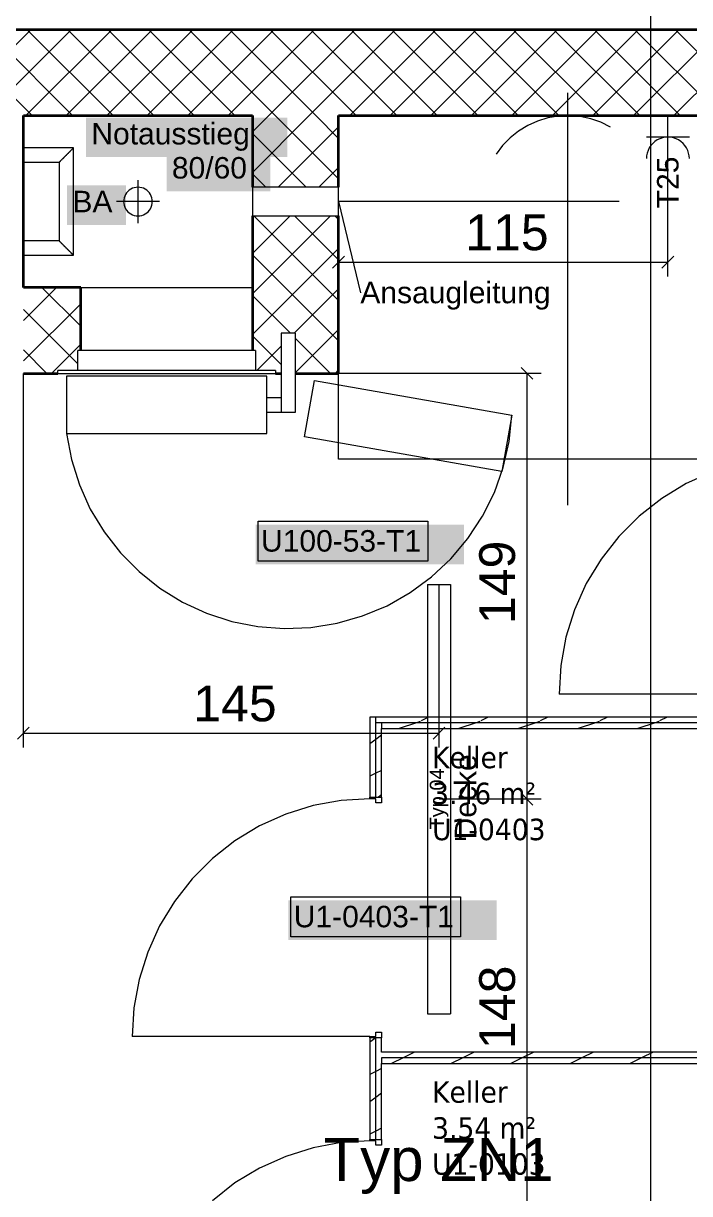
# Model space of a CAD drawing. Extents: x -1132 to 613, y -179 to 712.
# Drawn here: x -433.4 to -386.9, y 480.2 to 561.9 of the extents above; entities that cross this region are included whole.
import ezdxf
from ezdxf.lldxf.tags import DXFTag

# ---------------------------------------------------------------- set-up
doc = ezdxf.new("R2010")
doc.units = 0
doc.layers.get('0').update_dxf_attribs({"lineweight": 13})
for name, color, linetype, lineweight in [('A-____-NOTE-TEXT', 7, 'Continuous', 9), ('A-AREA-____-IDEN', 7, 'Continuous', 5), ('A-DETL-____-THIN', 7, 'Continuous', 9), ('A-DETL-GENF-HDLN', 7, '_Verdeckte Linien_', 9), ('A-DOOR-____-HDLN', 7, '_Verdeckte Linien_', 9), ('A-DOOR-____-IDEN', 7, 'Continuous', 5), ('A-DOOR-____-OTLN', 7, 'Continuous', 9), ('A-DOOR-FRAM-MCUT', 7, 'Continuous', 9), ('A-DOOR-FRAM-OTLN', 7, 'Continuous', 9), ('A-DOOR-OPNG-OTLN', 7, 'Continuous', 9), ('A-WALL-____-MCUT', 7, 'Continuous', 35), ('A-WALL-____-PATT', 7, 'Continuous', 35), ('A-WALL-FNSH-MCUT', 7, 'Continuous', 35), ('I-WALL-____-OTLN', 7, 'Continuous', 9), ('M-HVAC-DUCT-IDEN', 7, 'Continuous', 5), ('M-HVAC-DUCT-OTLN', 7, 'Continuous', 9), ('Q-SPCQ-____-HDLN', 7, '_Verdeckte Linien_', 9), ('S-GRID-____-OTLN', 7, 'Continuous', 5), ('Vertikale Erschließung', 7, 'Continuous', 9)]:
    doc.layers.add(name, color=color, linetype=linetype, lineweight=lineweight)
for name, color, linetype, lineweight, true_color in [('EL01_VVV_Mass', 7, 'Continuous', 13, 0xb2b200), ('EL01_WAN_Kraft', 1, 'Continuous', 13, 0xff0000), ('EL01_WAN_Leuchten', 7, 'Continuous', 13, 0x0080ff), ('EL01_WAN_Leuchtentyp', 7, 'Continuous', 13, 0x0099ff), ('EL01_WAN_Notbeleuchtungentyp', 7, 'Continuous', 13, 0x009900)]:
    doc.layers.add(name, color=color, linetype=linetype, lineweight=lineweight, true_color=true_color)
doc.styles.get("Standard").update_dxf_attribs({"font": 'arial.ttf'})
tags = doc.linetypes.add('_Rasterlinie_', pattern=[0.375, 0.2, -0.05, 0.075, -0.05]).pattern_tags.tags
tags[10:11] = [DXFTag(74, 4), DXFTag(75, 0), DXFTag(340, '0'), DXFTag(46, 1.0), DXFTag(50, 0.0), DXFTag(44, 0.0), DXFTag(45, 0.0)]
tags[8:9] = [DXFTag(74, 4), DXFTag(75, 0), DXFTag(340, '0'), DXFTag(46, 1.0), DXFTag(50, 0.0), DXFTag(44, 0.0), DXFTag(45, 0.0)]
tags[6:7] = [DXFTag(74, 4), DXFTag(75, 0), DXFTag(340, '0'), DXFTag(46, 1.0), DXFTag(50, 0.0), DXFTag(44, 0.0), DXFTag(45, 0.0)]
tags[4:5] = [DXFTag(74, 4), DXFTag(75, 0), DXFTag(340, '0'), DXFTag(46, 1.0), DXFTag(50, 0.0), DXFTag(44, 0.0), DXFTag(45, 0.0)]
tags = doc.linetypes.add('_Strichpunkt - Fein_', pattern=[0.2, 0.1, -0.05, 0, -0.05]).pattern_tags.tags
tags[10:11] = [DXFTag(74, 4), DXFTag(75, 0), DXFTag(340, '0'), DXFTag(46, 1.0), DXFTag(50, 0.0), DXFTag(44, 0.0), DXFTag(45, 0.0)]
tags[8:9] = [DXFTag(74, 4), DXFTag(75, 0), DXFTag(340, '0'), DXFTag(46, 1.0), DXFTag(50, 0.0), DXFTag(44, 0.0), DXFTag(45, 0.0)]
tags[6:7] = [DXFTag(74, 4), DXFTag(75, 0), DXFTag(340, '0'), DXFTag(46, 1.0), DXFTag(50, 0.0), DXFTag(44, 0.0), DXFTag(45, 0.0)]
tags[4:5] = [DXFTag(74, 4), DXFTag(75, 0), DXFTag(340, '0'), DXFTag(46, 1.0), DXFTag(50, 0.0), DXFTag(44, 0.0), DXFTag(45, 0.0)]
tags = doc.linetypes.add('_Verdeckte Linien_', pattern=[0.15, 0.1, -0.05]).pattern_tags.tags
tags[6:7] = [DXFTag(74, 4), DXFTag(75, 0), DXFTag(340, '0'), DXFTag(46, 1.0), DXFTag(50, 0.0), DXFTag(44, 0.0), DXFTag(45, 0.0)]
tags[4:5] = [DXFTag(74, 4), DXFTag(75, 0), DXFTag(340, '0'), DXFTag(46, 1.0), DXFTag(50, 0.0), DXFTag(44, 0.0), DXFTag(45, 0.0)]

# ---------------------------------------------------------------- blocks, each defined once
blk = doc.blocks.new('Referenz-A0UNPDE96I', base_point=(-1115.886, -117.372))
at = {"layer": 'A-____-NOTE-TEXT', "color": 0, "linetype": 'Continuous', "lineweight": 5, "ltscale": 0.13}
for p, q in [((-425.415, 550.978), (-425.415, 547.978)), ((-426.281, 549.978), (-426.339, 549.861)), ((-426.208, 550.087), (-426.281, 549.978)), ((-426.122, 550.185), (-426.208, 550.087)), ((-426.023, 550.272), (-426.122, 550.185)), ((-425.915, 550.344), (-426.023, 550.272)), ((-425.797, 550.402), (-425.915, 550.344)), ((-425.673, 550.444), (-425.797, 550.402)), ((-425.545, 550.47), (-425.673, 550.444)), ((-425.415, 550.478), (-425.545, 550.47)), ((-425.284, 550.47), (-425.415, 550.478)), ((-425.156, 550.444), (-425.284, 550.47)), ((-425.032, 550.402), (-425.156, 550.444)), ((-424.915, 550.344), (-425.032, 550.402)), ((-424.806, 550.272), (-424.915, 550.344)), ((-424.708, 550.185), (-424.806, 550.272)), ((-424.621, 550.087), (-424.708, 550.185)), ((-424.549, 549.978), (-424.621, 550.087)), ((-424.491, 549.861), (-424.549, 549.978)), ((-423.915, 549.478), (-426.915, 549.478)), ((-426.406, 549.609), (-426.415, 549.478)), ((-426.415, 549.478), (-426.406, 549.348)), ((-426.381, 549.737), (-426.406, 549.609)), ((-426.406, 549.348), (-426.381, 549.219)), ((-426.339, 549.861), (-426.381, 549.737)), ((-426.381, 549.219), (-426.339, 549.096)), ((-424.449, 549.737), (-424.491, 549.861)), ((-424.491, 549.096), (-424.449, 549.219)), ((-424.423, 549.609), (-424.449, 549.737)), ((-424.449, 549.219), (-424.423, 549.348)), ((-424.415, 549.478), (-424.423, 549.609)), ((-424.423, 549.348), (-424.415, 549.478)), ((-426.339, 549.096), (-426.281, 548.978)), ((-426.281, 548.978), (-426.208, 548.87)), ((-426.208, 548.87), (-426.122, 548.771)), ((-426.122, 548.771), (-426.023, 548.685)), ((-426.023, 548.685), (-425.915, 548.612)), ((-425.915, 548.612), (-425.797, 548.554)), ((-425.797, 548.554), (-425.673, 548.512)), ((-425.673, 548.512), (-425.545, 548.487)), ((-425.545, 548.487), (-425.415, 548.478)), ((-425.415, 548.478), (-425.284, 548.487)), ((-425.284, 548.487), (-425.156, 548.512)), ((-425.156, 548.512), (-425.032, 548.554)), ((-425.032, 548.554), (-424.915, 548.612)), ((-424.915, 548.612), (-424.806, 548.685)), ((-424.806, 548.685), (-424.708, 548.771)), ((-424.708, 548.771), (-424.621, 548.87)), ((-424.621, 548.87), (-424.549, 548.978)), ((-424.549, 548.978), (-424.491, 549.096))]:
    blk.add_line(p, q, dxfattribs=at)
at = {"layer": 'A-____-NOTE-TEXT', "color": 7, "linetype": 'Continuous', "lineweight": 5, "ltscale": 0.13, "true_color": 0xffffff}
for points in [[(-429.044, 552.588), (-414.986, 552.588), (-429.044, 555.341)], [(-414.986, 552.588), (-429.044, 555.341), (-414.986, 555.341)], [(-423.422, 550.183), (-416.178, 550.183), (-423.422, 552.96)], [(-416.178, 550.183), (-423.422, 552.96), (-416.178, 552.96)], [(-430.366, 547.85), (-426.249, 547.85), (-430.366, 550.603)], [(-426.249, 547.85), (-430.366, 550.603), (-426.249, 550.603)]]:
    blk.add_solid(points, dxfattribs=at)
at = {"layer": 'A-DETL-____-THIN', "color": 0, "linetype": 'Continuous', "ltscale": 0.13}
for p, q in [((-416.415, 537.278), (-430.415, 537.278)), ((-430.415, 537.278), (-430.415, 533.278)), ((-416.415, 533.278), (-416.415, 537.278)), ((-430.415, 533.278), (-416.415, 533.278))]:
    blk.add_line(p, q, dxfattribs=at)
at = {"layer": 'A-DETL-GENF-HDLN', "color": 0, "linetype": '_Verdeckte Linien_', "ltscale": 0.13}
for p, q in [((-395.415, 557.078), (-395.415, 528.278)), ((-411.415, 531.478), (-411.415, 555.478)), ((-411.415, 555.478), (-400.415, 555.478)), ((-397.509, 555.101), (-398.197, 554.794)), ((-396.787, 555.319), (-397.509, 555.101)), ((-396.044, 555.445), (-396.787, 555.319)), ((-395.29, 555.477), (-396.044, 555.445)), ((-394.539, 555.414), (-395.29, 555.477)), ((-393.802, 555.257), (-394.539, 555.414)), ((-393.09, 555.01), (-393.802, 555.257)), ((-392.415, 554.674), (-393.09, 555.01)), ((-392.415, 555.478), (-379.415, 555.478)), ((-398.842, 554.403), (-399.432, 553.935)), ((-398.197, 554.794), (-398.842, 554.403)), ((-399.959, 553.396), (-400.415, 552.795)), ((-399.432, 553.935), (-399.959, 553.396)), ((-391.815, 549.478), (-411.415, 549.478)), ((-413.785, 533.048), (-413.09, 536.987)), ((-413.09, 536.987), (-399.303, 534.556)), ((-399.303, 534.556), (-399.997, 530.617)), ((-399.997, 530.617), (-413.785, 533.048)), ((-379.415, 531.478), (-411.415, 531.478))]:
    blk.add_line(p, q, dxfattribs=at)
at = {"layer": 'A-DOOR-____-HDLN', "color": 0, "linetype": '_Verdeckte Linien_', "ltscale": 0.13}
for p, q in [((-399.496, 532.72), (-399.301, 534.564)), ((-430.415, 533.278), (-430.068, 531.457)), ((-399.908, 530.913), (-399.496, 532.72)), ((-430.068, 531.457), (-429.509, 529.69)), ((-400.531, 529.166), (-399.908, 530.913)), ((-429.509, 529.69), (-428.744, 528.001)), ((-401.356, 527.506), (-400.531, 529.166)), ((-428.744, 528.001), (-427.785, 526.415)), ((-402.372, 525.956), (-401.356, 527.506)), ((-427.785, 526.415), (-426.644, 524.953)), ((-403.565, 524.536), (-402.372, 525.956)), ((-426.644, 524.953), (-425.339, 523.637)), ((-404.917, 523.268), (-403.565, 524.536)), ((-425.339, 523.637), (-423.887, 522.485)), ((-406.41, 522.169), (-404.917, 523.268)), ((-423.887, 522.485), (-422.308, 521.512)), ((-422.308, 521.512), (-420.626, 520.734)), ((-408.022, 521.254), (-406.41, 522.169)), ((-420.626, 520.734), (-418.863, 520.16)), ((-409.732, 520.537), (-408.022, 521.254)), ((-418.863, 520.16), (-417.045, 519.799)), ((-417.045, 519.799), (-415.196, 519.655)), ((-413.344, 519.732), (-411.514, 520.027)), ((-411.514, 520.027), (-409.732, 520.537)), ((-415.196, 519.655), (-413.344, 519.732))]:
    blk.add_line(p, q, dxfattribs=at)
at = {"layer": 'A-DOOR-____-IDEN', "color": 0, "linetype": 'Continuous', "ltscale": 0.13}
for p, q in [((-417.023, 527.149), (-405.183, 527.149)), ((-417.023, 524.369), (-417.023, 527.149)), ((-405.183, 527.149), (-405.183, 524.369)), ((-405.183, 524.369), (-417.023, 524.369)), ((-414.736, 500.915), (-402.896, 500.915)), ((-414.736, 498.135), (-414.736, 500.915)), ((-402.896, 500.915), (-402.896, 498.135)), ((-402.896, 498.135), (-414.736, 498.135))]:
    blk.add_line(p, q, dxfattribs=at)
at = {"layer": 'A-DOOR-____-IDEN', "color": 7, "linetype": 'Continuous', "ltscale": 0.13, "true_color": 0xffffff}
for points in [[(-417.198, 524.147), (-402.659, 524.147), (-417.198, 526.906)], [(-402.659, 524.147), (-417.198, 526.906), (-402.659, 526.906)], [(-414.911, 497.912), (-400.372, 497.912), (-414.911, 500.671)], [(-400.372, 497.912), (-414.911, 500.671), (-400.372, 500.671)]]:
    blk.add_solid(points, dxfattribs=at)
at = {"layer": 'A-DOOR-____-OTLN', "color": 0, "linetype": 'Continuous', "ltscale": 0.13}
for p, q in [((-414.418, 540.278), (-415.418, 540.278)), ((-415.418, 540.278), (-415.418, 534.778)), ((-414.418, 534.778), (-414.418, 540.278)), ((-415.418, 535.778), (-416.415, 535.778)), ((-416.415, 534.778), (-415.418, 534.778)), ((-415.418, 534.778), (-414.418, 534.778))]:
    blk.add_line(p, q, dxfattribs=at)
at = {"layer": 'A-DOOR-FRAM-MCUT', "color": 0, "linetype": 'Continuous', "ltscale": 0.13}
for p, q in [((-409.215, 507.878), (-408.415, 507.878)), ((-409.215, 507.778), (-409.215, 507.878)), ((-408.815, 507.778), (-409.215, 507.778)), ((-408.815, 507.478), (-408.815, 507.778)), ((-408.415, 507.878), (-408.415, 507.478)), ((-408.415, 507.478), (-408.815, 507.478)), ((-409.215, 491.178), (-408.815, 491.178)), ((-409.215, 491.078), (-409.215, 491.178)), ((-408.815, 491.478), (-408.415, 491.478)), ((-408.815, 491.178), (-408.815, 491.478)), ((-408.415, 491.478), (-408.415, 491.078)), ((-408.415, 491.078), (-409.215, 491.078)), ((-409.215, 483.978), (-408.415, 483.978)), ((-409.215, 483.878), (-409.215, 483.978)), ((-408.815, 483.878), (-409.215, 483.878)), ((-408.815, 483.578), (-408.815, 483.878)), ((-408.415, 483.978), (-408.415, 483.578)), ((-408.415, 483.578), (-408.815, 483.578))]:
    blk.add_line(p, q, dxfattribs=at)
at = {"layer": 'A-DOOR-FRAM-OTLN', "color": 0, "linetype": 'Continuous', "ltscale": 0.13}
for p, q in [((-429.615, 537.678), (-429.615, 539.078)), ((-417.215, 539.078), (-429.615, 539.078)), ((-417.215, 539.078), (-417.215, 537.678)), ((-431.015, 537.478), (-431.015, 537.678)), ((-415.815, 537.678), (-431.015, 537.678)), ((-431.015, 537.478), (-415.815, 537.478)), ((-415.815, 537.678), (-415.815, 537.478))]:
    blk.add_line(p, q, dxfattribs=at)
at = {"layer": 'A-DOOR-OPNG-OTLN', "color": 0, "linetype": 'Continuous', "ltscale": 0.13}
for p, q in [((-385.301, 530.6), (-387.129, 529.777)), ((-387.129, 529.777), (-388.845, 528.74)), ((-388.845, 528.74), (-390.422, 527.504)), ((-390.422, 527.504), (-391.84, 526.086)), ((-391.84, 526.086), (-393.076, 524.508)), ((-393.076, 524.508), (-394.113, 522.793)), ((-394.113, 522.793), (-394.936, 520.965)), ((-394.936, 520.965), (-395.532, 519.051)), ((-395.532, 519.051), (-395.894, 517.079)), ((-395.894, 517.079), (-396.015, 515.078)), ((-379.415, 515.078), (-396.015, 515.078)), ((-411.216, 507.657), (-413.187, 507.296)), ((-409.215, 507.778), (-411.216, 507.657)), ((-415.101, 506.7), (-416.929, 505.877)), ((-413.187, 507.296), (-415.101, 506.7)), ((-416.929, 505.877), (-418.645, 504.84)), ((-418.645, 504.84), (-420.222, 503.604)), ((-420.222, 503.604), (-421.64, 502.186)), ((-421.64, 502.186), (-422.876, 500.608)), ((-422.876, 500.608), (-423.913, 498.893)), ((-423.913, 498.893), (-424.736, 497.065)), ((-424.736, 497.065), (-425.332, 495.151)), ((-425.332, 495.151), (-425.694, 493.179)), ((-425.694, 493.179), (-425.815, 491.178)), ((-409.215, 491.178), (-425.815, 491.178)), ((-409.215, 483.878), (-411.216, 483.757)), ((-413.187, 483.396), (-415.101, 482.8)), ((-411.216, 483.757), (-413.187, 483.396)), ((-415.101, 482.8), (-416.929, 481.977)), ((-416.929, 481.977), (-418.645, 480.94)), ((-418.645, 480.94), (-420.222, 479.704))]:
    blk.add_line(p, q, dxfattribs=at)
at = {"layer": 'A-WALL-____-MCUT', "color": 0, "linetype": 'Continuous', "ltscale": 0.35}
for p, q in [((59.385, 561.478), (-1107.612, 561.478)), ((-433.415, 543.478), (-433.415, 555.478)), ((-433.415, 555.478), (-417.415, 555.478)), ((-417.415, 555.478), (-417.415, 550.478)), ((-411.415, 555.478), (-347.115, 555.478)), ((-411.415, 550.478), (-411.415, 555.478)), ((-417.415, 548.478), (-417.415, 539.078)), ((-411.415, 537.478), (-411.415, 548.478)), ((-429.415, 543.478), (-433.415, 543.478)), ((-429.415, 539.078), (-429.415, 543.478)), ((-433.415, 537.478), (-431.015, 537.478)), ((-415.815, 537.478), (-415.418, 537.478)), ((-414.418, 537.478), (-411.415, 537.478))]:
    blk.add_line(p, q, dxfattribs=at)
at = {"layer": 'A-WALL-____-MCUT', "color": 0, "linetype": 'Continuous', "lineweight": 9, "ltscale": 0.13}
for p, q in [((-408.815, 507.878), (-408.815, 513.478)), ((-347.115, 513.078), (-408.815, 513.078)), ((-408.415, 513.078), (-408.415, 512.678)), ((-408.815, 483.978), (-408.815, 491.078)), ((-347.115, 489.678), (-408.415, 489.678)), ((-408.415, 489.678), (-408.415, 489.278))]:
    blk.add_line(p, q, dxfattribs=at)
at = {"layer": 'A-WALL-____-PATT', "color": 0, "linetype": 'Continuous', "lineweight": 9, "ltscale": 0.13}
for p, q in [((-438.907, 555.478), (-432.907, 561.478)), ((-432.804, 555.478), (-438.804, 561.478)), ((-436.078, 555.478), (-430.078, 561.478)), ((-429.976, 555.478), (-435.976, 561.478)), ((-433.25, 555.478), (-427.25, 561.478)), ((-427.147, 555.478), (-433.147, 561.478)), ((-430.421, 555.478), (-424.421, 561.478)), ((-424.319, 555.478), (-430.319, 561.478)), ((-427.593, 555.478), (-421.593, 561.478)), ((-421.49, 555.478), (-427.49, 561.478)), ((-424.764, 555.478), (-418.764, 561.478)), ((-418.662, 555.478), (-424.662, 561.478)), ((-421.936, 555.478), (-415.936, 561.478)), ((-415.834, 555.478), (-421.834, 561.478)), ((-419.108, 555.478), (-413.108, 561.478)), ((-413.005, 555.478), (-419.005, 561.478)), ((-416.279, 555.478), (-410.279, 561.478)), ((-410.177, 555.478), (-416.177, 561.478)), ((-413.451, 555.478), (-407.451, 561.478)), ((-407.348, 555.478), (-413.348, 561.478)), ((-410.622, 555.478), (-404.622, 561.478)), ((-404.52, 555.478), (-410.52, 561.478)), ((-407.794, 555.478), (-401.794, 561.478)), ((-401.691, 555.478), (-407.691, 561.478)), ((-404.965, 555.478), (-398.965, 561.478)), ((-398.863, 555.478), (-404.863, 561.478)), ((-402.137, 555.478), (-396.137, 561.478)), ((-396.035, 555.478), (-402.035, 561.478)), ((-399.309, 555.478), (-393.309, 561.478)), ((-393.206, 555.478), (-399.206, 561.478)), ((-396.48, 555.478), (-390.48, 561.478)), ((-390.378, 555.478), (-396.378, 561.478)), ((-393.652, 555.478), (-387.652, 561.478)), ((-387.549, 555.478), (-393.549, 561.478)), ((-390.823, 555.478), (-384.823, 561.478)), ((-384.721, 555.478), (-390.721, 561.478)), ((-387.995, 555.478), (-381.995, 561.478)), ((-381.892, 555.478), (-387.892, 561.478)), ((-417.415, 554.343), (-416.279, 555.478)), ((-417.415, 551.514), (-413.451, 555.478)), ((-411.415, 551.059), (-415.834, 555.478)), ((-411.415, 553.888), (-413.005, 555.478)), ((-413.662, 550.478), (-417.415, 554.231)), ((-415.622, 550.478), (-411.415, 554.686)), ((-412.794, 550.478), (-411.415, 551.858)), ((-416.49, 550.478), (-417.415, 551.402)), ((-417.415, 545.858), (-414.794, 548.478)), ((-417.415, 543.029), (-411.965, 548.478)), ((-411.415, 542.574), (-417.319, 548.478)), ((-411.415, 545.402), (-414.49, 548.478)), ((-411.415, 548.231), (-411.662, 548.478)), ((-417.415, 540.201), (-411.415, 546.201)), ((-411.415, 539.746), (-417.415, 545.746)), ((-433.415, 541.171), (-431.108, 543.478)), ((-429.415, 540.775), (-432.118, 543.478)), ((-414.776, 540.278), (-417.415, 542.917)), ((-414.509, 540.278), (-411.415, 543.372)), ((-433.415, 538.343), (-429.415, 542.343)), ((-429.615, 538.147), (-433.415, 541.947)), ((-414.418, 537.54), (-411.415, 540.544)), ((-431.451, 537.478), (-429.415, 539.514)), ((-415.418, 538.092), (-417.415, 540.089)), ((-417.109, 537.678), (-415.418, 539.369)), ((-411.976, 537.478), (-414.418, 539.921)), ((-431.775, 537.478), (-433.415, 539.118)), ((-411.652, 537.478), (-411.415, 537.715)), ((-405.121, 513.478), (-405.65, 513.214)), ((-400.956, 513.478), (-401.485, 513.214)), ((-396.791, 513.478), (-397.32, 513.214)), ((-392.626, 513.478), (-393.155, 513.214)), ((-388.461, 513.478), (-388.991, 513.214)), ((-405.972, 513.078), (-407.172, 512.678)), ((-405.7, 513.169), (-405.972, 513.078)), ((-401.807, 513.078), (-403.007, 512.678)), ((-401.535, 513.169), (-401.807, 513.078)), ((-397.642, 513.078), (-398.842, 512.678)), ((-397.37, 513.169), (-397.642, 513.078)), ((-393.478, 513.078), (-394.678, 512.678)), ((-393.205, 513.169), (-393.478, 513.078)), ((-389.313, 513.078), (-390.513, 512.678)), ((-389.04, 513.169), (-389.313, 513.078)), ((-408.815, 511.902), (-409.215, 511.602)), ((-408.415, 512.202), (-408.815, 511.902)), ((-408.815, 509.549), (-409.215, 509.349)), ((-408.415, 509.749), (-408.815, 509.549)), ((-408.415, 508.037), (-408.626, 507.878)), ((-408.815, 491.077), (-409.215, 490.777)), ((-408.813, 491.078), (-408.815, 491.077)), ((-406.907, 489.678), (-407.707, 489.278)), ((-406.107, 490.078), (-406.907, 489.678)), ((-402.742, 489.678), (-403.542, 489.278)), ((-401.942, 490.078), (-402.742, 489.678)), ((-398.577, 489.678), (-399.377, 489.278)), ((-397.777, 490.078), (-398.577, 489.678)), ((-394.413, 489.678), (-395.213, 489.278)), ((-393.613, 490.078), (-394.413, 489.678)), ((-390.248, 489.678), (-391.048, 489.278)), ((-389.448, 490.078), (-390.248, 489.678)), ((-408.815, 488.725), (-409.215, 488.525)), ((-408.415, 488.925), (-408.815, 488.725)), ((-408.415, 487.212), (-408.815, 486.912)), ((-408.815, 486.912), (-409.215, 486.612)), ((-408.415, 484.76), (-408.815, 484.56)), ((-408.815, 484.56), (-409.215, 484.36))]:
    blk.add_line(p, q, dxfattribs=at)
at = {"layer": 'A-WALL-FNSH-MCUT', "color": 0, "linetype": 'Continuous', "lineweight": 9, "ltscale": 0.13}
for p, q in [((-409.215, 513.478), (-409.215, 507.878)), ((-379.415, 513.478), (-409.215, 513.478)), ((-408.415, 507.878), (-408.415, 512.678)), ((-408.415, 512.678), (-347.115, 512.678)), ((-409.215, 507.878), (-408.415, 507.878)), ((-409.215, 491.078), (-409.215, 483.978)), ((-408.415, 491.078), (-409.215, 491.078)), ((-408.415, 490.078), (-408.415, 491.078)), ((-347.115, 490.078), (-408.415, 490.078)), ((-408.415, 483.978), (-408.415, 489.278)), ((-408.415, 489.278), (-347.115, 489.278)), ((-409.215, 483.978), (-408.415, 483.978))]:
    blk.add_line(p, q, dxfattribs=at)
at = {"layer": 'I-WALL-____-OTLN', "color": 0, "linetype": 'Continuous', "ltscale": 0.13}
blk.add_line((-429.415, 543.478), (-417.415, 543.478), dxfattribs=at)
at = {"layer": 'M-HVAC-DUCT-IDEN', "color": 0, "linetype": 'Continuous', "ltscale": 0.13}
blk.add_line((-411.415, 549.478), (-409.887, 543.105), dxfattribs=at)
at = {"layer": 'M-HVAC-DUCT-OTLN', "color": 0, "linetype": '_Strichpunkt - Fein_', "ltscale": 0.13}
for p, q in [((-411.415, 550.478), (-417.415, 550.478)), ((-417.415, 550.478), (-417.415, 548.478)), ((-411.415, 548.478), (-411.415, 550.478)), ((-417.415, 548.478), (-411.415, 548.478))]:
    blk.add_line(p, q, dxfattribs=at)
at = {"layer": 'Q-SPCQ-____-HDLN', "color": 0, "linetype": '_Verdeckte Linien_', "ltscale": 0.13}
blk.add_line((-395.415, 555.478), (-395.415, 531.478), dxfattribs=at)
at = {"layer": 'S-GRID-____-OTLN', "color": 0, "linetype": '_Rasterlinie_', "ltscale": 0.13}
blk.add_line((-389.615, -113.603), (-389.615, 631.478), dxfattribs=at)
at = {"layer": 'Vertikale Erschließung', "color": 0, "linetype": 'Continuous', "ltscale": 0.13}
for p, q in [((-429.915, 553.228), (-433.415, 553.228)), ((-430.719, 552.424), (-430.71, 552.433)), ((-430.71, 552.433), (-430.701, 552.441)), ((-430.701, 552.441), (-430.692, 552.45)), ((-430.692, 552.45), (-430.683, 552.46)), ((-430.683, 552.46), (-430.674, 552.469)), ((-430.674, 552.469), (-430.665, 552.478)), ((-430.665, 552.478), (-430.66, 552.483)), ((-430.66, 552.483), (-430.655, 552.488)), ((-430.655, 552.488), (-430.65, 552.493)), ((-430.65, 552.493), (-430.646, 552.497)), ((-430.646, 552.497), (-430.641, 552.502)), ((-430.641, 552.502), (-430.636, 552.507)), ((-430.636, 552.507), (-430.631, 552.512)), ((-430.631, 552.512), (-430.626, 552.517)), ((-430.626, 552.517), (-430.621, 552.522)), ((-430.621, 552.522), (-430.616, 552.527)), ((-430.616, 552.527), (-430.611, 552.532)), ((-430.611, 552.532), (-430.606, 552.537)), ((-430.606, 552.537), (-430.601, 552.542)), ((-430.601, 552.542), (-430.596, 552.547)), ((-430.596, 552.547), (-430.591, 552.552)), ((-430.591, 552.552), (-430.586, 552.557)), ((-430.586, 552.557), (-430.58, 552.562)), ((-430.58, 552.562), (-430.575, 552.568)), ((-430.575, 552.568), (-430.57, 552.573)), ((-430.57, 552.573), (-430.565, 552.578)), ((-430.565, 552.578), (-430.56, 552.583)), ((-430.56, 552.583), (-430.554, 552.588)), ((-430.554, 552.588), (-430.549, 552.594)), ((-430.549, 552.594), (-430.544, 552.599)), ((-430.544, 552.599), (-430.539, 552.604)), ((-430.539, 552.604), (-430.534, 552.609)), ((-430.534, 552.609), (-430.528, 552.615)), ((-430.528, 552.615), (-430.523, 552.62)), ((-430.523, 552.62), (-430.518, 552.625)), ((-430.518, 552.625), (-430.512, 552.631)), ((-430.512, 552.631), (-430.507, 552.636)), ((-430.507, 552.636), (-430.502, 552.641)), ((-430.502, 552.641), (-430.496, 552.647)), ((-430.496, 552.647), (-430.491, 552.652)), ((-430.491, 552.652), (-430.485, 552.658)), ((-430.485, 552.658), (-430.48, 552.663)), ((-430.48, 552.663), (-430.474, 552.668)), ((-430.474, 552.668), (-430.469, 552.674)), ((-430.469, 552.674), (-430.464, 552.679)), ((-430.464, 552.679), (-430.458, 552.685)), ((-430.458, 552.685), (-430.453, 552.69)), ((-430.453, 552.69), (-430.447, 552.696)), ((-430.447, 552.696), (-430.442, 552.701)), ((-430.442, 552.701), (-430.436, 552.706)), ((-430.436, 552.706), (-430.431, 552.712)), ((-430.431, 552.712), (-430.425, 552.717)), ((-430.425, 552.717), (-430.42, 552.723)), ((-430.42, 552.723), (-430.415, 552.728)), ((-430.415, 552.728), (-430.409, 552.734)), ((-430.409, 552.734), (-430.404, 552.739)), ((-430.404, 552.739), (-430.398, 552.745)), ((-430.398, 552.745), (-430.393, 552.75)), ((-430.393, 552.75), (-430.388, 552.756)), ((-430.388, 552.756), (-430.382, 552.761)), ((-430.382, 552.761), (-430.377, 552.766)), ((-430.377, 552.766), (-430.371, 552.772)), ((-430.371, 552.772), (-430.366, 552.777)), ((-430.366, 552.777), (-430.36, 552.783)), ((-430.36, 552.783), (-430.355, 552.788)), ((-430.355, 552.788), (-430.349, 552.794)), ((-430.349, 552.794), (-430.344, 552.799)), ((-430.344, 552.799), (-430.339, 552.804)), ((-430.339, 552.804), (-430.333, 552.81)), ((-430.333, 552.81), (-430.328, 552.815)), ((-430.328, 552.815), (-430.322, 552.82)), ((-430.322, 552.82), (-430.317, 552.826)), ((-430.317, 552.826), (-430.312, 552.831)), ((-430.312, 552.831), (-430.306, 552.836)), ((-430.306, 552.836), (-430.301, 552.842)), ((-430.301, 552.842), (-430.296, 552.847)), ((-430.296, 552.847), (-430.29, 552.852)), ((-430.29, 552.852), (-430.285, 552.858)), ((-430.285, 552.858), (-430.28, 552.863)), ((-430.28, 552.863), (-430.275, 552.868)), ((-430.275, 552.868), (-430.27, 552.873)), ((-430.27, 552.873), (-430.264, 552.879)), ((-430.264, 552.879), (-430.259, 552.884)), ((-430.259, 552.884), (-430.254, 552.889)), ((-430.254, 552.889), (-430.249, 552.894)), ((-430.249, 552.894), (-430.244, 552.899)), ((-430.244, 552.899), (-430.239, 552.904)), ((-430.239, 552.904), (-430.234, 552.909)), ((-430.234, 552.909), (-430.228, 552.915)), ((-430.228, 552.915), (-430.223, 552.92)), ((-430.223, 552.92), (-430.218, 552.925)), ((-430.218, 552.925), (-430.213, 552.93)), ((-430.213, 552.93), (-430.208, 552.935)), ((-430.208, 552.935), (-430.203, 552.94)), ((-430.203, 552.94), (-430.198, 552.945)), ((-430.198, 552.945), (-430.193, 552.949)), ((-430.193, 552.949), (-430.189, 552.954)), ((-430.189, 552.954), (-430.184, 552.959)), ((-430.184, 552.959), (-430.179, 552.964)), ((-430.179, 552.964), (-430.174, 552.969)), ((-430.174, 552.969), (-430.169, 552.974)), ((-430.169, 552.974), (-430.165, 552.978)), ((-430.165, 552.978), (-430.16, 552.983)), ((-430.16, 552.983), (-430.155, 552.988)), ((-430.155, 552.988), (-430.151, 552.992)), ((-430.151, 552.992), (-430.146, 552.997)), ((-430.146, 552.997), (-430.142, 553.002)), ((-430.142, 553.002), (-430.137, 553.006)), ((-430.137, 553.006), (-430.132, 553.011)), ((-430.132, 553.011), (-430.128, 553.015)), ((-430.128, 553.015), (-430.124, 553.02)), ((-430.124, 553.02), (-430.119, 553.024)), ((-430.119, 553.024), (-430.115, 553.028)), ((-430.115, 553.028), (-430.11, 553.033)), ((-430.11, 553.033), (-430.102, 553.041)), ((-430.102, 553.041), (-430.093, 553.05)), ((-430.093, 553.05), (-430.085, 553.058)), ((-430.085, 553.058), (-430.077, 553.066)), ((-430.077, 553.066), (-430.069, 553.074)), ((-430.069, 553.074), (-430.061, 553.082)), ((-430.061, 553.082), (-430.057, 553.086)), ((-430.057, 553.086), (-430.054, 553.089)), ((-430.054, 553.089), (-430.05, 553.093)), ((-430.05, 553.093), (-430.046, 553.097)), ((-430.046, 553.097), (-430.042, 553.101)), ((-430.042, 553.101), (-430.039, 553.104)), ((-430.039, 553.104), (-430.035, 553.108)), ((-430.035, 553.108), (-430.032, 553.111)), ((-430.032, 553.111), (-430.028, 553.115)), ((-430.028, 553.115), (-430.025, 553.118)), ((-430.025, 553.118), (-430.021, 553.122)), ((-430.021, 553.122), (-430.018, 553.125)), ((-430.018, 553.125), (-430.011, 553.131)), ((-430.011, 553.131), (-430.005, 553.138)), ((-430.005, 553.138), (-429.999, 553.144)), ((-429.999, 553.144), (-429.993, 553.15)), ((-429.993, 553.15), (-429.987, 553.156)), ((-429.987, 553.156), (-429.982, 553.161)), ((-429.982, 553.161), (-429.976, 553.167)), ((-429.976, 553.167), (-429.971, 553.172)), ((-429.971, 553.172), (-429.966, 553.177)), ((-429.966, 553.177), (-429.962, 553.181)), ((-429.962, 553.181), (-429.957, 553.186)), ((-429.957, 553.186), (-429.953, 553.19)), ((-429.953, 553.19), (-429.949, 553.194)), ((-429.949, 553.194), (-429.945, 553.198)), ((-429.945, 553.198), (-429.941, 553.202)), ((-429.941, 553.202), (-429.938, 553.205)), ((-429.938, 553.205), (-429.935, 553.208)), ((-429.935, 553.208), (-429.932, 553.211)), ((-429.932, 553.211), (-429.927, 553.216)), ((-429.927, 553.216), (-429.922, 553.221)), ((-429.922, 553.221), (-429.919, 553.224)), ((-429.919, 553.224), (-429.917, 553.226)), ((-429.917, 553.226), (-429.915, 553.228)), ((-429.915, 545.728), (-429.915, 553.228)), ((-429.915, 553.228), (-429.915, 553.228)), ((-433.415, 552.228), (-430.915, 552.228)), ((-430.915, 552.228), (-430.914, 552.229)), ((-430.915, 552.228), (-430.915, 546.728)), ((-430.914, 552.229), (-430.913, 552.23)), ((-430.913, 552.23), (-430.91, 552.233)), ((-430.91, 552.233), (-430.907, 552.236)), ((-430.907, 552.236), (-430.903, 552.24)), ((-430.903, 552.24), (-430.898, 552.245)), ((-430.898, 552.245), (-430.895, 552.248)), ((-430.895, 552.248), (-430.891, 552.251)), ((-430.891, 552.251), (-430.888, 552.255)), ((-430.888, 552.255), (-430.884, 552.258)), ((-430.884, 552.258), (-430.881, 552.262)), ((-430.881, 552.262), (-430.877, 552.266)), ((-430.877, 552.266), (-430.872, 552.271)), ((-430.872, 552.271), (-430.868, 552.275)), ((-430.868, 552.275), (-430.863, 552.28)), ((-430.863, 552.28), (-430.858, 552.285)), ((-430.858, 552.285), (-430.853, 552.29)), ((-430.853, 552.29), (-430.848, 552.295)), ((-430.848, 552.295), (-430.842, 552.301)), ((-430.842, 552.301), (-430.836, 552.307)), ((-430.836, 552.307), (-430.83, 552.313)), ((-430.83, 552.313), (-430.824, 552.319)), ((-430.824, 552.319), (-430.818, 552.325)), ((-430.818, 552.325), (-430.811, 552.332)), ((-430.811, 552.332), (-430.808, 552.335)), ((-430.808, 552.335), (-430.805, 552.338)), ((-430.805, 552.338), (-430.801, 552.342)), ((-430.801, 552.342), (-430.798, 552.345)), ((-430.798, 552.345), (-430.794, 552.349)), ((-430.794, 552.349), (-430.79, 552.352)), ((-430.79, 552.352), (-430.787, 552.356)), ((-430.787, 552.356), (-430.783, 552.36)), ((-430.783, 552.36), (-430.78, 552.363)), ((-430.78, 552.363), (-430.776, 552.367)), ((-430.776, 552.367), (-430.772, 552.371)), ((-430.772, 552.371), (-430.768, 552.375)), ((-430.768, 552.375), (-430.76, 552.383)), ((-430.76, 552.383), (-430.752, 552.39)), ((-430.752, 552.39), (-430.744, 552.399)), ((-430.744, 552.399), (-430.736, 552.407)), ((-430.736, 552.407), (-430.728, 552.415)), ((-430.728, 552.415), (-430.719, 552.424)), ((-430.915, 546.728), (-433.415, 546.728)), ((-430.915, 546.728), (-430.914, 546.728)), ((-430.914, 546.728), (-430.913, 546.726)), ((-430.913, 546.726), (-430.91, 546.724)), ((-430.91, 546.724), (-430.907, 546.721)), ((-430.907, 546.721), (-430.903, 546.716)), ((-430.903, 546.716), (-430.898, 546.711)), ((-430.898, 546.711), (-430.895, 546.708)), ((-430.895, 546.708), (-430.892, 546.705)), ((-430.892, 546.705), (-430.888, 546.702)), ((-430.888, 546.702), (-430.884, 546.698)), ((-430.884, 546.698), (-430.881, 546.694)), ((-430.881, 546.694), (-430.877, 546.69)), ((-430.877, 546.69), (-430.872, 546.686)), ((-430.872, 546.686), (-430.868, 546.681)), ((-430.868, 546.681), (-430.863, 546.677)), ((-430.863, 546.677), (-430.858, 546.672)), ((-430.858, 546.672), (-430.853, 546.667)), ((-430.853, 546.667), (-430.848, 546.661)), ((-430.848, 546.661), (-430.842, 546.656)), ((-430.842, 546.656), (-430.836, 546.65)), ((-430.836, 546.65), (-430.83, 546.644)), ((-430.83, 546.644), (-430.824, 546.638)), ((-430.824, 546.638), (-430.818, 546.631)), ((-430.818, 546.631), (-430.811, 546.625)), ((-430.811, 546.625), (-430.808, 546.622)), ((-430.808, 546.622), (-430.805, 546.618)), ((-430.805, 546.618), (-430.801, 546.615)), ((-430.801, 546.615), (-430.798, 546.611)), ((-430.798, 546.611), (-430.794, 546.608)), ((-430.794, 546.608), (-430.791, 546.604)), ((-430.791, 546.604), (-430.787, 546.6)), ((-430.787, 546.6), (-430.783, 546.597)), ((-430.783, 546.597), (-430.78, 546.593)), ((-430.78, 546.593), (-430.776, 546.589)), ((-430.776, 546.589), (-430.772, 546.586)), ((-430.772, 546.586), (-430.768, 546.582)), ((-430.768, 546.582), (-430.76, 546.574)), ((-430.76, 546.574), (-430.752, 546.566)), ((-430.752, 546.566), (-430.744, 546.558)), ((-430.744, 546.558), (-430.736, 546.55)), ((-430.736, 546.55), (-430.728, 546.541)), ((-430.728, 546.541), (-430.719, 546.533)), ((-430.719, 546.533), (-430.71, 546.524)), ((-430.71, 546.524), (-430.701, 546.515)), ((-430.701, 546.515), (-430.692, 546.506)), ((-430.692, 546.506), (-430.683, 546.497)), ((-430.683, 546.497), (-430.674, 546.488)), ((-430.674, 546.488), (-430.665, 546.478)), ((-430.665, 546.478), (-430.66, 546.474)), ((-430.66, 546.474), (-430.655, 546.469)), ((-430.655, 546.469), (-430.65, 546.464)), ((-430.65, 546.464), (-430.646, 546.459)), ((-430.646, 546.459), (-430.641, 546.454)), ((-430.641, 546.454), (-430.636, 546.45)), ((-430.636, 546.45), (-430.631, 546.445)), ((-430.631, 546.445), (-430.626, 546.44)), ((-430.626, 546.44), (-430.621, 546.435)), ((-430.621, 546.435), (-430.616, 546.43)), ((-430.616, 546.43), (-430.611, 546.425)), ((-430.611, 546.425), (-430.606, 546.42)), ((-430.606, 546.42), (-430.601, 546.415)), ((-430.601, 546.415), (-430.596, 546.409)), ((-430.596, 546.409), (-430.591, 546.404)), ((-430.591, 546.404), (-430.586, 546.399)), ((-430.586, 546.399), (-430.581, 546.394)), ((-430.581, 546.394), (-430.575, 546.389)), ((-430.575, 546.389), (-430.57, 546.384)), ((-430.57, 546.384), (-430.565, 546.379)), ((-430.565, 546.379), (-430.56, 546.373)), ((-430.56, 546.373), (-430.555, 546.368)), ((-430.555, 546.368), (-430.549, 546.363)), ((-430.549, 546.363), (-430.544, 546.358)), ((-430.544, 546.358), (-430.539, 546.352)), ((-430.539, 546.352), (-430.533, 546.347)), ((-430.533, 546.347), (-430.528, 546.342)), ((-430.528, 546.342), (-430.523, 546.337)), ((-430.523, 546.337), (-430.518, 546.331)), ((-430.518, 546.331), (-430.512, 546.326)), ((-430.512, 546.326), (-430.507, 546.321)), ((-430.507, 546.321), (-430.501, 546.315)), ((-430.501, 546.315), (-430.496, 546.31)), ((-430.496, 546.31), (-430.491, 546.304)), ((-430.491, 546.304), (-430.485, 546.299)), ((-430.485, 546.299), (-430.48, 546.294)), ((-430.48, 546.294), (-430.475, 546.288)), ((-430.475, 546.288), (-430.469, 546.283)), ((-430.469, 546.283), (-430.464, 546.277)), ((-430.464, 546.277), (-430.458, 546.272)), ((-430.458, 546.272), (-430.453, 546.266)), ((-430.453, 546.266), (-430.447, 546.261)), ((-430.447, 546.261), (-430.442, 546.255)), ((-430.442, 546.255), (-430.436, 546.25)), ((-430.436, 546.25), (-430.431, 546.245)), ((-430.431, 546.245), (-430.426, 546.239)), ((-430.426, 546.239), (-430.42, 546.234)), ((-430.42, 546.234), (-430.415, 546.228)), ((-430.415, 546.228), (-430.409, 546.223)), ((-430.409, 546.223), (-430.404, 546.217)), ((-430.404, 546.217), (-430.398, 546.212)), ((-430.398, 546.212), (-430.393, 546.207)), ((-430.393, 546.207), (-430.387, 546.201)), ((-430.387, 546.201), (-430.382, 546.196)), ((-430.382, 546.196), (-430.377, 546.19)), ((-430.377, 546.19), (-430.371, 546.185)), ((-430.371, 546.185), (-430.366, 546.179)), ((-430.366, 546.179), (-430.36, 546.174)), ((-430.36, 546.174), (-430.355, 546.168)), ((-430.355, 546.168), (-430.349, 546.163)), ((-430.349, 546.163), (-430.344, 546.158)), ((-430.344, 546.158), (-430.339, 546.152)), ((-430.339, 546.152), (-430.333, 546.147)), ((-430.333, 546.147), (-430.328, 546.141)), ((-430.328, 546.141), (-430.322, 546.136)), ((-430.322, 546.136), (-430.317, 546.131)), ((-430.317, 546.131), (-430.312, 546.125)), ((-430.312, 546.125), (-430.306, 546.12)), ((-430.306, 546.12), (-430.301, 546.115)), ((-430.301, 546.115), (-430.296, 546.109)), ((-430.296, 546.109), (-430.291, 546.104)), ((-430.291, 546.104), (-430.285, 546.099)), ((-430.285, 546.099), (-430.28, 546.094)), ((-430.28, 546.094), (-430.275, 546.088)), ((-430.275, 546.088), (-430.27, 546.083)), ((-430.27, 546.083), (-430.264, 546.078)), ((-430.264, 546.078), (-430.259, 546.073)), ((-430.259, 546.073), (-430.254, 546.068)), ((-430.254, 546.068), (-430.249, 546.063)), ((-430.249, 546.063), (-430.244, 546.057)), ((-430.244, 546.057), (-430.239, 546.052)), ((-430.239, 546.052), (-430.233, 546.047)), ((-430.233, 546.047), (-430.228, 546.042)), ((-430.228, 546.042), (-430.223, 546.037)), ((-430.223, 546.037), (-430.218, 546.032)), ((-430.218, 546.032), (-430.213, 546.027)), ((-430.213, 546.027), (-430.208, 546.022)), ((-430.208, 546.022), (-430.203, 546.017)), ((-430.203, 546.017), (-430.198, 546.012)), ((-430.198, 546.012), (-430.194, 546.007)), ((-430.194, 546.007), (-430.189, 546.002)), ((-430.189, 546.002), (-430.184, 545.997)), ((-430.184, 545.997), (-430.179, 545.992)), ((-430.179, 545.992), (-430.174, 545.988)), ((-430.174, 545.988), (-430.169, 545.983)), ((-430.169, 545.983), (-430.165, 545.978)), ((-430.165, 545.978), (-430.16, 545.974)), ((-430.16, 545.974), (-430.155, 545.969)), ((-430.155, 545.969), (-430.151, 545.964)), ((-430.151, 545.964), (-430.146, 545.96)), ((-430.146, 545.96), (-430.141, 545.955)), ((-430.141, 545.955), (-430.137, 545.951)), ((-430.137, 545.951), (-430.132, 545.946)), ((-430.132, 545.946), (-430.128, 545.942)), ((-430.128, 545.942), (-430.123, 545.937)), ((-430.123, 545.937), (-430.119, 545.933)), ((-430.119, 545.933), (-430.115, 545.928)), ((-430.115, 545.928), (-430.11, 545.924)), ((-430.11, 545.924), (-430.102, 545.915)), ((-430.102, 545.915), (-430.093, 545.907)), ((-430.093, 545.907), (-430.085, 545.899)), ((-430.085, 545.899), (-430.077, 545.89)), ((-433.415, 545.728), (-429.915, 545.728)), ((-430.077, 545.89), (-430.069, 545.882)), ((-430.069, 545.882), (-430.061, 545.875)), ((-430.061, 545.875), (-430.057, 545.871)), ((-430.057, 545.871), (-430.053, 545.867)), ((-430.053, 545.867), (-430.05, 545.863)), ((-430.05, 545.863), (-430.046, 545.86)), ((-430.046, 545.86), (-430.042, 545.856)), ((-430.042, 545.856), (-430.039, 545.852)), ((-430.039, 545.852), (-430.035, 545.849)), ((-430.035, 545.849), (-430.032, 545.845)), ((-430.032, 545.845), (-430.028, 545.842)), ((-430.028, 545.842), (-430.025, 545.838)), ((-430.025, 545.838), (-430.021, 545.835)), ((-430.021, 545.835), (-430.018, 545.832)), ((-430.018, 545.832), (-430.011, 545.825)), ((-430.011, 545.825), (-430.005, 545.819)), ((-430.005, 545.819), (-429.999, 545.813)), ((-429.999, 545.813), (-429.993, 545.807)), ((-429.993, 545.807), (-429.987, 545.801)), ((-429.987, 545.801), (-429.982, 545.795)), ((-429.982, 545.795), (-429.976, 545.79)), ((-429.976, 545.79), (-429.971, 545.785)), ((-429.971, 545.785), (-429.966, 545.78)), ((-429.966, 545.78), (-429.961, 545.775)), ((-429.961, 545.775), (-429.957, 545.771)), ((-429.957, 545.771), (-429.953, 545.766)), ((-429.953, 545.766), (-429.949, 545.762)), ((-429.949, 545.762), (-429.945, 545.758)), ((-429.945, 545.758), (-429.941, 545.755)), ((-429.941, 545.755), (-429.938, 545.751)), ((-429.938, 545.751), (-429.935, 545.748)), ((-429.935, 545.748), (-429.932, 545.745)), ((-429.932, 545.745), (-429.927, 545.74)), ((-429.927, 545.74), (-429.922, 545.736)), ((-429.922, 545.736), (-429.919, 545.733)), ((-429.919, 545.733), (-429.917, 545.73)), ((-429.917, 545.73), (-429.915, 545.729)), ((-429.915, 545.729), (-429.915, 545.728))]:
    blk.add_line(p, q, dxfattribs=at)
at = {"layer": 'A-____-NOTE-TEXT', "color": 0, "linetype": 'Continuous', "lineweight": 5, "ltscale": 0.13, "char_height": 1.5, "attachment_point": 1}
for s, insert in [('{\\fArial;Notausstieg}', (-428.669, 554.966)), ('{\\fArial;80/60}', (-423.047, 552.585)), ('{\\fArial;BA}', (-429.991, 550.228))]:
    blk.add_mtext(s, dxfattribs=dict(at, insert=insert))
at = {"layer": 'A-AREA-____-IDEN', "color": 0, "linetype": 'Continuous', "ltscale": 0.13, "char_height": 1.5, "attachment_point": 1}
for s, insert in [('{\\W0.9;\\fVerdana;Keller}', (-404.875, 511.407)), ('{\\W0.9;\\fVerdana;3.46 m²}', (-404.875, 508.894)), ('{\\W0.9;\\fVerdana;U1-0403}', (-404.875, 506.38)), ('{\\W0.9;\\fVerdana;Keller}', (-404.875, 488.044)), ('{\\W0.9;\\fVerdana;3.54 m²}', (-404.875, 485.53)), ('{\\W0.9;\\fVerdana;U1-0103}', (-404.875, 483.017))]:
    blk.add_mtext(s, dxfattribs=dict(at, insert=insert))
at = {"layer": 'A-DOOR-____-IDEN', "color": 0, "linetype": 'Continuous', "ltscale": 0.13, "char_height": 1.5, "attachment_point": 1}
for s, insert in [('{\\fArial;U100-53-T1}', (-416.823, 526.531)), ('{\\fArial;U1-0403-T1}', (-414.536, 500.296))]:
    blk.add_mtext(s, dxfattribs=dict(at, insert=insert))
at = {"layer": 'M-HVAC-DUCT-IDEN', "color": 0, "linetype": 'Continuous', "ltscale": 0.13, "insert": (-409.887, 543.876), "char_height": 1.5, "attachment_point": 1}
blk.add_mtext('{\\fArial;Ansaugleitung}', dxfattribs=at)
blk = doc.blocks.new('Maß-A0UNPE136I', base_point=(-411.826, 544.247))
at = {"color": 0, "lineweight": -2}
for p, q in [((-411.413, 544.247), (-411.413, 555.478)), ((-388.413, 544.247), (-388.413, 555.478)), ((-410.999, 545.661), (-411.826, 544.833)), ((-411.413, 545.247), (-388.413, 545.247)), ((-387.999, 545.661), (-388.826, 544.833))]:
    blk.add_line(p, q, dxfattribs=at)
at = {"color": 0, "lineweight": -2, "insert": (-402.564, 548.58), "char_height": 2.5, "attachment_point": 1}
blk.add_mtext('{\\fArial;115}', dxfattribs=at)
blk = doc.blocks.new('Maß-A0UNPE516I', base_point=(-404.395, 477.722))
at = {"color": 0, "lineweight": -2}
for p, q in [((-397.254, 507.742), (-404.395, 507.742)), ((-397.841, 507.328), (-398.668, 508.155)), ((-398.254, 507.742), (-398.254, 478.136)), ((-397.254, 478.136), (-402.935, 478.136)), ((-397.841, 477.722), (-398.668, 478.549))]:
    blk.add_line(p, q, dxfattribs=at)
at = {"color": 0, "lineweight": -2, "insert": (-401.588, 490.295), "char_height": 2.5, "attachment_point": 1, "rotation": 90}
blk.add_mtext('{\\fArial;148}', dxfattribs=at)
blk = doc.blocks.new('LED-Langfeldleuchte 37W-A0UNPFJP6I', base_point=(-405.195, 492.742))
at = {"color": 0, "lineweight": -2}
for p, q in [((-405.195, 522.742), (-405.195, 492.742)), ((-405.195, 522.742), (-403.595, 522.742)), ((-403.595, 522.742), (-403.595, 492.742)), ((-405.195, 492.742), (-403.595, 492.742))]:
    blk.add_line(p, q, dxfattribs=at)
blk = doc.blocks.new('Bemerkung 1-A0UNPFJR6I', base_point=(-405.04, 505.625))
at = {"color": 0, "lineweight": -2, "insert": (-405.04, 505.625), "char_height": 1, "attachment_point": 1, "rotation": 90}
blk.add_mtext('{\\fArial;Typ 04}', dxfattribs=at)
blk = doc.blocks.new('Absolute Höhe-A0UNPFJT6I', base_point=(-403.292, 504.933))
at = {"color": 0, "lineweight": -2, "insert": (-403.292, 504.933), "char_height": 1.5, "attachment_point": 1, "rotation": 90}
blk.add_mtext('{\\fArial;Decke}', dxfattribs=at)
blk = doc.blocks.new('Maß-A0UNPFOT6I', base_point=(-433.828, 511.347))
at = {"color": 0, "lineweight": -2}
for p, q in [((-433.415, 511.347), (-433.415, 537.478)), ((-404.395, 511.347), (-404.395, 522.742)), ((-433.001, 512.761), (-433.828, 511.933)), ((-403.981, 512.761), (-404.808, 511.933)), ((-433.415, 512.347), (-404.395, 512.347))]:
    blk.add_line(p, q, dxfattribs=at)
at = {"color": 0, "lineweight": -2, "insert": (-421.556, 515.68), "char_height": 2.5, "attachment_point": 1}
blk.add_mtext('{\\fArial;145}', dxfattribs=at)
blk = doc.blocks.new('Bemerkung 1-A0UNPG2J6I', base_point=(-412.458, 481.077))
at = {"color": 0, "lineweight": -2, "insert": (-412.458, 484.077), "char_height": 3, "attachment_point": 1}
blk.add_mtext('{\\fArial;Typ ZN1}', dxfattribs=at)
blk = doc.blocks.new('Steckdose T25_ UP-A0UNPG3B6I', base_point=(-389.913, 549.008))
at = {"color": 0, "lineweight": -2}
for p, q in [((-388.413, 553.978), (-388.413, 555.478)), ((-386.913, 553.978), (-389.913, 553.978)), ((-389.603, 553.391), (-389.712, 553.228)), ((-389.473, 553.539), (-389.603, 553.391)), ((-389.326, 553.668), (-389.473, 553.539)), ((-389.163, 553.777), (-389.326, 553.668)), ((-388.987, 553.864), (-389.163, 553.777)), ((-388.801, 553.927), (-388.987, 553.864)), ((-388.608, 553.965), (-388.801, 553.927)), ((-388.413, 553.978), (-388.608, 553.965)), ((-388.217, 553.965), (-388.413, 553.978)), ((-388.024, 553.927), (-388.217, 553.965)), ((-387.839, 553.864), (-388.024, 553.927)), ((-387.663, 553.777), (-387.839, 553.864)), ((-387.5, 553.668), (-387.663, 553.777)), ((-387.352, 553.539), (-387.5, 553.668)), ((-387.223, 553.391), (-387.352, 553.539)), ((-387.114, 553.228), (-387.223, 553.391)), ((-389.9, 552.674), (-389.913, 552.478)), ((-389.862, 552.866), (-389.9, 552.674)), ((-389.798, 553.052), (-389.862, 552.866)), ((-389.712, 553.228), (-389.798, 553.052)), ((-387.027, 553.052), (-387.114, 553.228)), ((-386.964, 552.866), (-387.027, 553.052)), ((-386.925, 552.674), (-386.964, 552.866)), ((-386.913, 552.478), (-386.925, 552.674))]:
    blk.add_line(p, q, dxfattribs=at)
at = {"color": 0, "lineweight": -2, "insert": (-389.172, 549.008), "char_height": 1.5, "attachment_point": 1, "rotation": 90}
blk.add_mtext('{\\fArial;T25}', dxfattribs=at)
blk = doc.blocks.new('Maß-A0UNPG416I', base_point=(-411.415, 507.328))
at = {"color": 0, "lineweight": -2}
for p, q in [((-397.841, 537.065), (-398.668, 537.892)), ((-397.254, 537.478), (-411.415, 537.478)), ((-398.254, 537.478), (-398.254, 507.742)), ((-397.254, 507.742), (-404.395, 507.742)), ((-397.841, 507.328), (-398.668, 508.155))]:
    blk.add_line(p, q, dxfattribs=at)
at = {"color": 0, "lineweight": -2, "insert": (-401.588, 519.968), "char_height": 2.5, "attachment_point": 1, "rotation": 90}
blk.add_mtext('{\\fArial;149}', dxfattribs=at)

msp = doc.modelspace()

# ---------------------------------------------------------------- block references
at = {"color": 9, "lineweight": 25, "ltscale": 0.25, "true_color": 0xc0c0c0}
msp.add_blockref('Referenz-A0UNPDE96I', (-1115.886, -117.372), dxfattribs=at)
at = {"layer": 'EL01_VVV_Mass', "linetype": 'Continuous', "ltscale": 0.13}
for name, p in [('Maß-A0UNPE136I', (-411.826, 544.247)), ('Maß-A0UNPG416I', (-411.415, 507.328)), ('Maß-A0UNPFOT6I', (-433.828, 511.347)), ('Maß-A0UNPE516I', (-404.395, 477.722))]:
    msp.add_blockref(name, p, dxfattribs=at)
at = {"layer": 'EL01_WAN_Kraft', "color": 1, "linetype": 'Continuous', "ltscale": 0.13, "true_color": 0xff0000}
msp.add_blockref('Steckdose T25_ UP-A0UNPG3B6I', (-389.913, 549.008), dxfattribs=at)
at = {"layer": 'EL01_WAN_Leuchten', "ltscale": 0.13}
for name, p in [('LED-Langfeldleuchte 37W-A0UNPFJP6I', (-405.195, 492.742)), ('Absolute Höhe-A0UNPFJT6I', (-403.292, 504.933))]:
    msp.add_blockref(name, p, dxfattribs=at)
at = {"layer": 'EL01_WAN_Leuchtentyp', "ltscale": 0.13}
msp.add_blockref('Bemerkung 1-A0UNPFJR6I', (-405.04, 505.625), dxfattribs=at)
at = {"layer": 'EL01_WAN_Notbeleuchtungentyp', "linetype": 'Continuous', "ltscale": 0.13}
msp.add_blockref('Bemerkung 1-A0UNPG2J6I', (-412.458, 481.077), dxfattribs=at)

doc.saveas('drawing.dxf')
